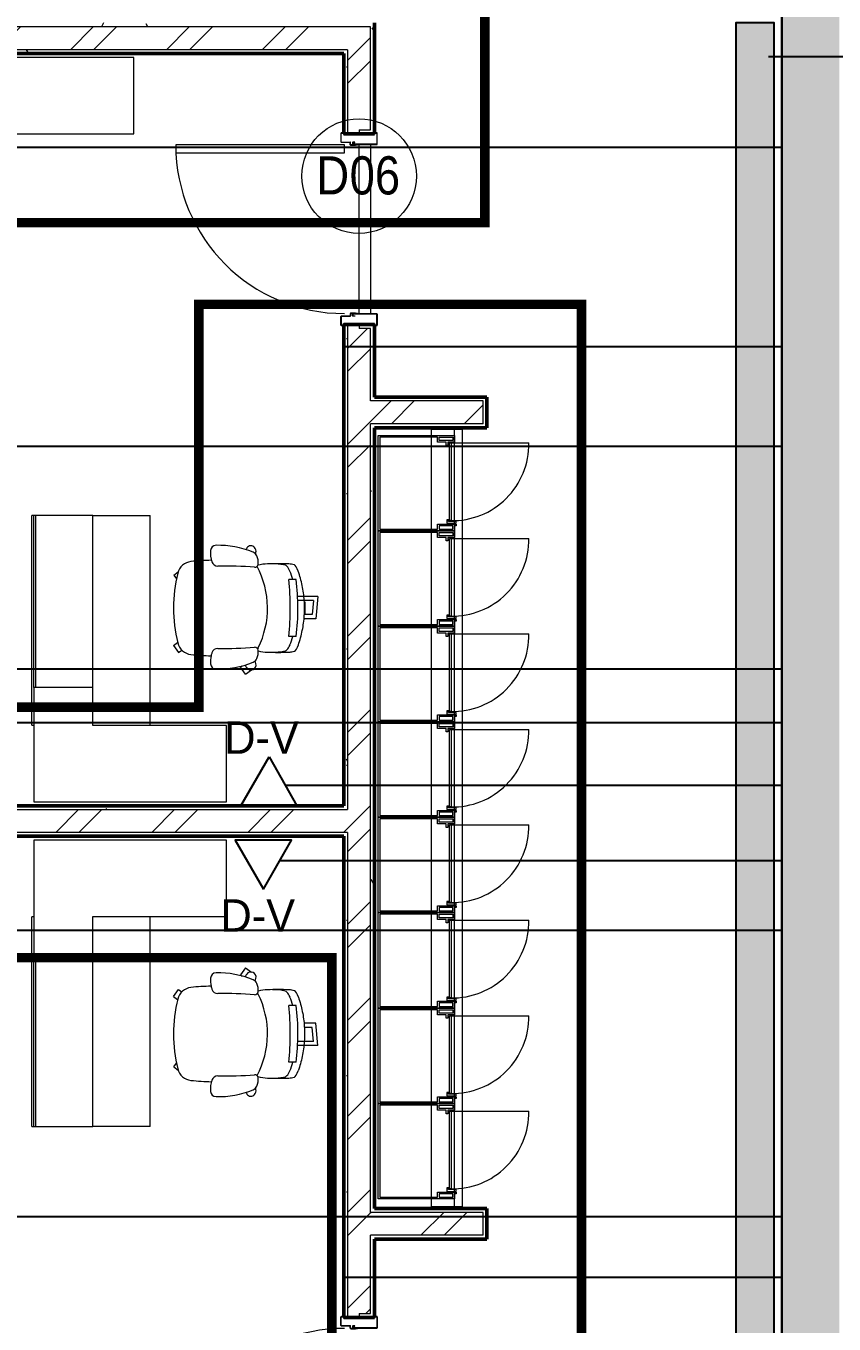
# Model space of a CAD drawing. Header units: millimetres. Extents: x -9358 to 257996, y -67499 to 9117.
# Drawn here: x 38554 to 42789, y -19183 to -12384 of the extents above; entities that cross this region are included whole.
import ezdxf

# ---------------------------------------------------------------- set-up
doc = ezdxf.new("R2010")
doc.units = ezdxf.units.MM
doc.header["$LTSCALE"] = 1000
for name, color, linetype, lineweight in [('123', 2, 'Continuous', 9), ('A-DOOR', 8, 'Continuous', 9), ('A-DOOR-1', 8, 'Continuous', 18), ('A-DOR', 8, 'Continuous', 9), ('A-FLR-PAT', 8, 'Continuous', 18), ('A-FRN', 8, 'Continuous', 9), ('A-GEN-MOD', 8, 'Continuous', 9), ('A-TYP-DOR', 8, 'Continuous', 0), ('A-WAL-CLD', 8, 'Continuous', 9), ('A-WAL-CMU', 8, 'Continuous', 50), ('A-WAL-LOW-30', 8, 'Continuous', 18), ('A-WAL-PAT-1', 8, 'Continuous', 9)]:
    doc.layers.add(name, color=color, linetype=linetype, lineweight=lineweight)
for name, color, linetype in [('CCTV', 4, 'Continuous'), ('CCTVNET', 6, 'Continuous'), ('DATANET', 4, 'Continuous'), ('F POINT AGN', 7, 'Continuous'), ('LC-CABLE -10', 4, 'Continuous'), ('LC-CABLE -20', 6, 'Continuous'), ('Route - rack1', 7, 'Continuous')]:
    doc.layers.add(name, color=color, linetype=linetype)
doc.styles.add('Arial_7', font='arial.ttf', dxfattribs={"width": 0.85, "height": 200})
pattern_1 = [(0, (0, 0), (812.8, 203.2), [33.528, -576.072, 33.528, -576.072, -3251.2]), (0, (0, 0), (812.8, 203.2), [-1219.2, 33.528, -1185.672, 33.528, -576.072, -1422.4]), (0, (0, 0), (812.8, 203.2), [-3048, 33.528, -372.872, 33.528, -982.472]), (120, (304.8, 101.6), (-582.3764, 602.30545), [33.528, -576.072, 33.528, -576.072, -3251.2]), (120, (304.8, 101.6), (-582.3764, 602.30545), [-1219.2, 33.528, -1185.672, 33.528, -576.072, -1422.4]), (120, (304.8, 101.6), (-582.3764, 602.30545), [-3048, 33.528, -372.872, 33.528, -982.472]), (240, (406.4, 508), (-230.4236, -805.50545), [33.528, -576.072, 33.528, -576.072, -3251.2]), (240, (406.4, 508), (-230.4236, -805.50545), [-1219.2, 33.528, -1185.672, 33.528, -576.072, -1422.4]), (240, (406.4, 508), (-230.4236, -805.50545), [-3048, 33.528, -372.872, 33.528, -982.472])]
pattern_2 = [(45, (0, 0), (-251.4472, 251.4472), []), (45, (0, 381), (-251.4472, 251.4472), [])]

# ---------------------------------------------------------------- blocks, each defined once
blk = doc.blocks.new('Door Tag - Door Tag-41184-01-Ground Floor Plan')
at = {"layer": 'A-TYP-DOR'}
blk.add_circle((0, 0), 3, dxfattribs=at)
blk = doc.blocks.new('D-V')
at = {"color": 3}
blk.add_lwpolyline([(1.2, 256.5), (146.9, 0), (-146.9, 0), (1.2, 256.5)], dxfattribs=at)
at = {"layer": 'CCTV', "color": 2}
blk.add_attdef('D-V', (-225.1, 246.5), '', height=170, dxfattribs=at)
blk = doc.blocks.new('FR_Lockers-MLTPL_Dar - FR_Lockers-MLTPL_Dar-848432-01-Ground Floor Furniture Plan')
at = {"layer": 'A-GEN-MOD'}
for p, q in [((-500, 0), (0, 0)), ((-500, -400), (-500, 0)), ((0, 0), (0, -400)), ((-491.1, -8.9), (-491.1, -311.1)), ((-8.9, -8.9), (-491.1, -8.9)), ((-8.9, -311.1), (-8.9, -8.9)), ((-491.1, -311.1), (-464.4, -311.1)), ((-491.1, -320), (-491.1, -391.1)), ((-473.3, -320), (-491.1, -320)), ((-473.3, -391.1), (-473.3, -320)), ((-464.4, -311.1), (-464.4, -408.9)), ((-35.6, -311.1), (-8.9, -311.1)), ((-35.6, -355.6), (-35.6, -311.1)), ((-26.7, -391.1), (-26.7, -320)), ((-26.7, -320), (-8.9, -320)), ((-8.9, -320), (-8.9, -391.1)), ((-473.3, -400), (-500, -400)), ((-491.1, -391.1), (-473.3, -391.1)), ((-473.3, -408.9), (-473.3, -400)), ((-460, -360), (-460, -408.9)), ((-442.2, -360), (-460, -360)), ((-451.1, -368.9), (-442.2, -368.9)), ((-451.1, -408.9), (-451.1, -368.9)), ((-446.7, -382.2), (-446.7, -373.3)), ((-446.7, -373.3), (-40, -373.3)), ((-40, -382.2), (-446.7, -382.2)), ((-442.2, -368.9), (-442.2, -360)), ((-53.3, -355.6), (-35.6, -355.6)), ((-53.3, -364.4), (-53.3, -355.6)), ((-35.6, -364.4), (-53.3, -364.4)), ((-40, -373.3), (-40, -382.2)), ((-40, -382.2), (-40, -789.1)), ((-35.6, -400), (-35.6, -364.4)), ((0, -400), (-35.6, -400)), ((-8.9, -391.1), (-26.7, -391.1)), ((-464.4, -408.9), (-473.3, -408.9)), ((-460, -408.9), (-451.1, -408.9))]:
    blk.add_line(p, q, dxfattribs=at)
blk.add_arc((-46.8, -389.2), 400, 178.71177, 270.96946, dxfattribs=at)
blk = doc.blocks.new('Wood door - 1000-Wood Door-2297613-01-Ground Floor Furniture Plan')
at = {"layer": 'A-DOOR'}
blk.add_arc((442, 77), 884, 90, 180, dxfattribs=at)
at = {"layer": 'A-DOOR-1'}
for p, q in [((442, 961), (399, 961)), ((399, 961), (399, 77)), ((442, 77), (442, 961)), ((-505, 92.5), (-505, 82.5)), ((-505, 92.5), (-505, 82.5)), ((-503.5, 92.5), (-503.5, 82.5)), ((-502.5, 95), (-457.5, 95)), ((-457.5, 95), (-502.5, 95)), ((-457.5, 93.5), (-502.5, 93.5)), ((-502.5, 81.5), (-495, 81.5)), ((-495, 80), (-502.5, 80)), ((-500, 80), (-495, 80)), ((-495, 81.5), (-495, 80)), ((-495, 80), (-495, -80)), ((-456.5, 92.5), (-456.5, 47)), ((-455, 92.5), (-455, 47)), ((-455, 47), (-455, 92.5)), ((399, 77), (442, 77)), ((455, 92.5), (455, 47)), ((455, 92.5), (455, 47)), ((456.5, 92.5), (456.5, 47)), ((502.5, 95), (457.5, 95)), ((502.5, 95), (457.5, 95)), ((457.5, 93.5), (502.5, 93.5)), ((495, 81.5), (495, 80)), ((502.5, 81.5), (495, 81.5)), ((495, 80), (502.5, 80)), ((495, -80), (495, 80)), ((495, 80), (500, 80)), ((503.5, 92.5), (503.5, 82.5)), ((505, 92.5), (505, 82.5)), ((505, 82.5), (505, 92.5)), ((-455.2, 23), (-455.2, 32.5)), ((-453.7, 23), (-455.2, 23)), ((-442.5, 46), (-454, 46)), ((-442.5, 46), (-454, 46)), ((-442.5, 44.5), (-454, 44.5)), ((-453.7, 32.5), (-453.7, 23)), ((-452.7, 35), (-445.7, 35)), ((-445.7, 33.5), (-452.7, 33.5)), ((-444.7, -92.5), (-444.7, 32.5)), ((-443.2, 32.5), (-443.2, 8.1)), ((-443.2, 8.4), (-441.5, 18.1)), ((-441.7, 8.1), (-443.2, 8.4)), ((-443.2, 8.1), (-443.2, -92.5)), ((-443.2, -92.5), (-443.2, 8.1)), ((-443.2, 8.1), (-441.7, 8.1)), ((-440, 18), (-441.7, 8.1)), ((-441.7, 8.1), (-440, 18)), ((-441.5, 18.1), (-441.5, 43.5)), ((-440, 43.5), (-440, 18)), ((-440, 18), (-440, 43.5)), ((440, 43.5), (440, 18)), ((440, 43.5), (440, 18)), ((440, 18), (441.7, 8.1)), ((440, 18), (441.7, 8.1)), ((441.5, 18.1), (441.5, 43.5)), ((443.2, 8.4), (441.5, 18.1)), ((441.7, 8.1), (443.2, 8.4)), ((441.7, 8.1), (443.2, 8.4)), ((442.5, 46), (454, 46)), ((454, 46), (442.5, 46)), ((442.5, 44.5), (454, 44.5)), ((443.2, 32.5), (443.2, 8.1)), ((443.2, 8.4), (443.2, -92.5)), ((443.2, 8.1), (443.2, -92.5)), ((444.7, -92.5), (444.7, 32.5)), ((452.7, 35), (445.7, 35)), ((445.7, 33.5), (452.7, 33.5)), ((453.7, 32.5), (453.7, 23)), ((453.7, 23), (455.2, 23)), ((455.2, 23), (455.2, 32.5)), ((-505, -92.5), (-505, -82.5)), ((-505, -82.5), (-505, -92.5)), ((-503.5, -82.5), (-503.5, -92.5)), ((-502.5, -80), (-495, -80)), ((-495, -81.5), (-502.5, -81.5)), ((-502.5, -93.5), (-445.7, -93.5)), ((-445.7, -95), (-502.5, -95)), ((-502.5, -95), (-445.7, -95)), ((-495, -80), (-500, -80)), ((-495, -81.5), (-495, -80)), ((502.5, -93.5), (445.7, -93.5)), ((445.7, -95), (502.5, -95)), ((445.7, -95), (502.5, -95)), ((495, -81.5), (495, -80)), ((502.5, -80), (495, -80)), ((500, -80), (495, -80)), ((495, -81.5), (502.5, -81.5)), ((503.5, -82.5), (503.5, -92.5)), ((505, -92.5), (505, -82.5)), ((505, -92.5), (505, -82.5))]:
    blk.add_line(p, q, dxfattribs=at)
for centre, radius, start, end in [((-502.5, 92.5), 2.5, 90, 180), ((-502.5, 92.5), 2.5, 90, 180), ((-502.5, 82.5), 2.5, 180, 270), ((-502.5, 82.5), 2.5, 180, 270), ((-502.5, 92.5), 1, 90, 180), ((-502.5, 82.5), 1, 180, 270), ((-457.5, 92.5), 2.5, 0, 90), ((-457.5, 92.5), 2.5, 0, 90), ((-457.5, 92.5), 1, 0, 90), ((457.5, 92.5), 2.5, 90, 180), ((457.5, 92.5), 2.5, 90, 180), ((457.5, 92.5), 1, 90, 180), ((502.5, 92.5), 2.5, 0, 90), ((502.5, 92.5), 2.5, 0, 90), ((502.5, 92.5), 1, 0, 90), ((502.5, 82.5), 1, 270, 0), ((502.5, 82.5), 2.5, 270, 0), ((502.5, 82.5), 2.5, 270, 0), ((-454, 47), 2.5, 180, 270), ((-452.7, 32.5), 2.5, 90, 180), ((-454, 47), 0.997, 180, 270), ((-454, 47), 0.997, 180, 270), ((-452.7, 32.5), 1.01, 90, 180), ((-445.7, 32.5), 2.5, 0, 90), ((-445.7, 32.5), 0.984, 0, 90), ((-442.5, 43.5), 2.5, 0, 90), ((-442.5, 43.5), 2.5, 0, 90), ((-442.5, 43.5), 1, 0, 90), ((442.5, 43.5), 2.5, 90, 180), ((442.5, 43.5), 2.5, 90, 180), ((442.5, 43.5), 1, 90, 180), ((445.7, 32.5), 2.5, 90, 180), ((445.7, 32.5), 0.984, 90, 180), ((452.7, 32.5), 2.5, 0, 90), ((452.7, 32.5), 1.01, 0, 90), ((454, 47), 2.5, 270, 0), ((454, 47), 0.997, 270, 0), ((454, 47), 0.979, 270, 360), ((-502.5, -82.5), 2.5, 90, 180), ((-502.5, -82.5), 2.5, 90, 180), ((-502.5, -92.5), 2.5, 180, 270), ((-502.5, -92.5), 2.5, 180, 270), ((-502.5, -82.5), 1.01, 90, 180), ((-502.5, -92.5), 1.03, 180, 270), ((-445.7, -92.5), 0.985, 270, 0), ((-445.7, -92.5), 2.5, 270, 0), ((-445.7, -92.5), 2.5, 270, 360), ((445.7, -92.5), 2.5, 180, 270), ((445.7, -92.5), 2.5, 180, 270), ((445.7, -92.5), 0.985, 180, 270), ((502.5, -82.5), 2.5, 0, 90), ((502.5, -82.5), 2.5, 0, 90), ((502.5, -82.5), 1.01, 0, 90), ((502.5, -92.5), 1.03, 270, 0), ((502.5, -92.5), 2.5, 270, 0), ((502.5, -92.5), 2.5, 270, 360)]:
    blk.add_arc(centre, radius, start, end, dxfattribs=at)
blk = doc.blocks.new('Wood door - 1000-Wood Door-2297611-01-Ground Floor Furniture Plan')
at = {"layer": 'A-DOOR'}
blk.add_arc((442, -77), 884, 180, 270, dxfattribs=at)
at = {"layer": 'A-DOOR-1'}
for p, q in [((-505, 92.5), (-505, 82.5)), ((-505, 82.5), (-505, 92.5)), ((-503.5, 82.5), (-503.5, 92.5)), ((-445.7, 95), (-502.5, 95)), ((-502.5, 95), (-445.7, 95)), ((-502.5, 93.5), (-445.7, 93.5)), ((-495, 81.5), (-502.5, 81.5)), ((-502.5, 80), (-495, 80)), ((-495, 80), (-500, 80)), ((-495, 81.5), (-495, 80)), ((-495, -80), (-495, 80)), ((-444.7, 92.5), (-444.7, -32.5)), ((-443.2, -8.1), (-443.2, 92.5)), ((-443.2, 92.5), (-443.2, -8.1)), ((443.2, -8.1), (443.2, 92.5)), ((443.2, -8.4), (443.2, 92.5)), ((444.7, 92.5), (444.7, -32.5)), ((445.7, 95), (502.5, 95)), ((445.7, 95), (502.5, 95)), ((502.5, 93.5), (445.7, 93.5)), ((495, 81.5), (495, 80)), ((495, 81.5), (502.5, 81.5)), ((502.5, 80), (495, 80)), ((495, 80), (495, -80)), ((500, 80), (495, 80)), ((503.5, 82.5), (503.5, 92.5)), ((505, 92.5), (505, 82.5)), ((505, 92.5), (505, 82.5)), ((-456.5, -92.5), (-456.5, -47)), ((-453.7, -23), (-455.2, -23)), ((-455.2, -23), (-455.2, -32.5)), ((-455, -92.5), (-455, -47)), ((-455, -47), (-455, -92.5)), ((-442.5, -44.5), (-454, -44.5)), ((-442.5, -46), (-454, -46)), ((-442.5, -46), (-454, -46)), ((-453.7, -32.5), (-453.7, -23)), ((-445.7, -33.5), (-452.7, -33.5)), ((-452.7, -35), (-445.7, -35)), ((-441.7, -8.1), (-443.2, -8.4)), ((-443.2, -32.5), (-443.2, -8.1)), ((-443.2, -8.1), (-441.7, -8.1)), ((-443.2, -8.4), (-441.5, -18.1)), ((-440, -18), (-441.7, -8.1)), ((-441.7, -8.1), (-440, -18)), ((-441.5, -18.1), (-441.5, -43.5)), ((-440, -43.5), (-440, -18)), ((-440, -18), (-440, -43.5)), ((440, -18), (441.7, -8.1)), ((440, -18), (441.7, -8.1)), ((440, -43.5), (440, -18)), ((440, -43.5), (440, -18)), ((443.2, -8.4), (441.5, -18.1)), ((441.5, -18.1), (441.5, -43.5)), ((441.7, -8.1), (443.2, -8.4)), ((441.7, -8.1), (443.2, -8.4)), ((442.5, -44.5), (454, -44.5)), ((442.5, -46), (454, -46)), ((454, -46), (442.5, -46)), ((443.2, -32.5), (443.2, -8.1)), ((445.7, -33.5), (452.7, -33.5)), ((452.7, -35), (445.7, -35)), ((453.7, -23), (455.2, -23)), ((453.7, -32.5), (453.7, -23)), ((455, -92.5), (455, -47)), ((455, -92.5), (455, -47)), ((455.2, -23), (455.2, -32.5)), ((456.5, -92.5), (456.5, -47)), ((-505, -92.5), (-505, -82.5)), ((-505, -92.5), (-505, -82.5)), ((-503.5, -92.5), (-503.5, -82.5)), ((-495, -80), (-502.5, -80)), ((-502.5, -81.5), (-495, -81.5)), ((-457.5, -93.5), (-502.5, -93.5)), ((-502.5, -95), (-457.5, -95)), ((-457.5, -95), (-502.5, -95)), ((-500, -80), (-495, -80)), ((-495, -81.5), (-495, -80)), ((399, -77), (442, -77)), ((399, -961), (399, -77)), ((442, -77), (442, -961)), ((457.5, -93.5), (502.5, -93.5)), ((502.5, -95), (457.5, -95)), ((502.5, -95), (457.5, -95)), ((495, -81.5), (495, -80)), ((495, -80), (502.5, -80)), ((495, -80), (500, -80)), ((502.5, -81.5), (495, -81.5)), ((503.5, -92.5), (503.5, -82.5)), ((505, -92.5), (505, -82.5)), ((505, -82.5), (505, -92.5)), ((442, -961), (399, -961))]:
    blk.add_line(p, q, dxfattribs=at)
for centre, radius, start, end in [((-502.5, 92.5), 2.5, 90, 180), ((-502.5, 92.5), 2.5, 90, 180), ((-502.5, 82.5), 2.5, 180, 270), ((-502.5, 82.5), 2.5, 180, 270), ((-502.5, 92.5), 1.03, 90, 180), ((-502.5, 82.5), 1.01, 180, 270), ((-445.7, 92.5), 2.5, 0, 90), ((-445.7, 92.5), 2.5, 0, 90), ((-445.7, 92.5), 0.985, 0, 90), ((445.7, 92.5), 2.5, 90, 180), ((445.7, 92.5), 2.5, 90, 180), ((445.7, 92.5), 0.985, 90, 180), ((502.5, 92.5), 2.5, 360, 90), ((502.5, 92.5), 2.5, 0, 90), ((502.5, 92.5), 1.03, 0, 90), ((502.5, 82.5), 1.01, 270, 360), ((502.5, 82.5), 2.5, 270, 0), ((502.5, 82.5), 2.5, 285, 360), ((-454, -47), 2.5, 90, 180), ((-452.7, -32.5), 2.5, 180, 270), ((-454, -47), 0.997, 90, 180), ((-454, -47), 0.997, 90, 180), ((-452.7, -32.5), 1.01, 180, 270), ((-445.7, -32.5), 0.984, 270, 360), ((-445.7, -32.5), 2.5, 270, 360), ((-442.5, -43.5), 1, 270, 0), ((-442.5, -43.5), 2.5, 270, 360), ((-442.5, -43.5), 2.5, 270, 360), ((442.5, -43.5), 2.5, 180, 270), ((442.5, -43.5), 2.5, 180, 270), ((442.5, -43.5), 1, 180, 270), ((445.7, -32.5), 2.5, 180, 270), ((445.7, -32.5), 0.984, 180, 270), ((452.7, -32.5), 1.01, 270, 360), ((452.7, -32.5), 2.5, 270, 360), ((454, -47), 2.5, 360, 90), ((454, -47), 0.997, 360, 90), ((454, -47), 0.979, 0, 90), ((-502.5, -82.5), 2.5, 90, 180), ((-502.5, -82.5), 2.5, 90, 180), ((-502.5, -92.5), 2.5, 180, 270), ((-502.5, -92.5), 2.5, 180, 270), ((-502.5, -82.5), 1, 90, 180), ((-502.5, -92.5), 1, 180, 270), ((-457.5, -92.5), 1, 270, 0), ((-457.5, -92.5), 2.5, 270, 360), ((-457.5, -92.5), 2.5, 270, 360), ((457.5, -92.5), 2.5, 180, 270), ((457.5, -92.5), 2.5, 180, 270), ((457.5, -92.5), 1, 180, 270), ((502.5, -82.5), 2.5, 0, 90), ((502.5, -82.5), 1, 0, 90), ((502.5, -92.5), 1, 270, 360), ((502.5, -92.5), 2.5, 270, 360), ((502.5, -92.5), 2.5, 270, 360), ((502.5, -82.5), 2.5, 360, 75)]:
    blk.add_arc(centre, radius, start, end, dxfattribs=at)
blk = doc.blocks.new('Task chair 9554N35 - Task chair 9554N35-745676-01-Ground Floor Furniture Plan')
at = {"layer": 'A-FRN'}
for p, q in [((-172.9, 306.8), (-189.9, 284.3)), ((-172.9, 306.8), (-153.2, 293.1)), ((196.3, 309), (180.3, 287)), ((196.3, 309), (233.1, 282.3)), ((233.1, 282.3), (220.5, 265)), ((309.5, -42.5), (303.3, -51.1)), ((346.3, -69.3), (309.5, -42.5)), ((208.7, -134.6), (213.5, -132.2)), ((346.3, -69.3), (324.3, -99.6)), ((-148.6, -333.2), (-148.6, -294.8)), ((148.6, -333.5), (148.6, -294.8)), ((-59.9, -447.8), (-59.9, -341.6)), ((-40.1, -424.9), (-40.1, -342.5)), ((-33.2, -377), (-33.2, -380)), ((-33.2, -380), (34.3, -380)), ((34.3, -418.4), (34.3, -377)), ((56.2, -437.7), (56.2, -375.4)), ((-59.9, -447.8), (56.2, -437.7)), ((-40.1, -424.9), (34.3, -418.4))]:
    blk.add_line(p, q, dxfattribs=at)
for centre, radius, start, end in [((-163.7, 208.7), 80, 103.94163, 173.64139), ((0, -450.7), 759.4, 76.05834, 103.94163), ((163.7, 208.7), 80, 6.35861, 76.05834), ((875.8, 92.8), 1126, 173.64139, 179.13874), ((-875.8, 92.8), 1126, 0.96847, 6.35861), ((157.4, 76.4), 485.9, 178.90131, 202.37717), ((-298.4, 85.1), 30, 94.38503, 178.83074), ((-289.7, -26.9), 142.3, 70.42845, 94.40688), ((-253.5, 75.2), 34, 1.57827, 70.42845), ((1706.6, 39.8), 1926.5, 178.92008, 184.65045), ((-1714.8, 39.8), 1926.5, 355.34955, 1.07992), ((245.3, 75.2), 34, 109.57155, 178.42173), ((281.6, -26.9), 142.3, 102.84069, 109.57155), ((281.6, -26.9), 142.3, 85.59312, 102.84069), ((-165.6, 76.4), 485.9, 337.62283, 1.09869), ((290.2, 85.1), 30, 1.16926, 85.61497), ((266.7, -140.7), 80.4, 54.9497, 66.54385), ((-301, -96.7), 25.2, 123.41207, 230.42017), ((-296.1, -90.9), 32.8, 230.42017, 277.57983), ((-270.6, -142.7), 80.3, 115.93952, 123.41207), ((-257.7, -94.4), 37, 202.48154, 245.42433), ((-304.4, -28.7), 95.5, 277.57983, 283.12992), ((-239, -54.3), 81.3, 245.20673, 276.92846), ((-5.9, -191.7), 225.5, 165.01048, 178.08469), ((-231.5, -117.1), 18, 277.29162, 2.37389), ((1.2, 277.4), 461.4, 241.6816, 296.72751), ((223.3, -117.1), 18, 177.62611, 262.70838), ((230.8, -54.3), 81.3, 263.07154, 294.79327), ((5.9, -191.7), 225.5, 1.91531, 14.48214), ((249.5, -94.4), 37, 294.57567, 337.51846), ((351.4, 138.5), 268.8, 253.82651, 257.0503), ((297.3, -97.1), 27.1, 257.0503, 54.9497), ((1424.9, -239.6), 1657.1, 178.08469, 181.91531), ((-1424.9, -239.6), 1657.1, 358.08469, 1.91531), ((192.1, -200.6), 424.1, 181.28036, 189.12463), ((-202, -267.3), 24.7, 181.26499, 228.14341), ((202, -267.3), 24.7, 311.85659, 358.73501), ((-192.1, -200.6), 424.1, 350.87537, 358.71964), ((18.2, 231.9), 573.4, 248.37033, 253.08596), ((0, 988.3), 1291.7, 263.39468, 276.60532), ((1, 773.4), 1116.7, 262.30125, 277.59325), ((-18.2, 231.9), 573.4, 286.91404, 291.62967)]:
    blk.add_arc(centre, radius, start, end, dxfattribs=at)
for centre, major_axis, ratio, start_param, end_param in [((2833.6, -1083.6), (-3058.7, 867.3), 0.246692, 0.098786, 0.133654), ((-182.4, -335.9), (-44.1, 13.7), 0.260293, 0.190015, 1.407049), ((-178.1, -286.4), (-48, 16.7), 0.376203, 0.715963, 1.386418), ((178.1, -286.7), (48.1, 16.1), 0.383717, 4.900693, 5.6098), ((182.6, -337.1), (43.9, 14.1), 0.248418, 4.873403, 6.095378), ((-2833.6, -1083.6), (3058.7, 867.3), 0.246692, 6.149531, 6.184399), ((-2839.6, -1069.5), (3064.8, 850.5), 0.246639, 6.151983, 6.185843)]:
    blk.add_ellipse(centre, major_axis=major_axis, ratio=ratio, start_param=start_param, end_param=end_param, dxfattribs=at)
blk.add_open_spline([(193.1, -345.6), (180.8, -349.8), (155.9, -357.6), (104.9, -369.7), (39.6, -378.5), (-39.7, -378.4), (-105, -369.4), (-155.9, -357.1), (-180.8, -349.3), (-193.1, -344.9)], degree=3, knots=[0, 0, 0, 0, 0.1, 0.2, 0.4, 0.6, 0.8, 0.9, 1, 1, 1, 1], dxfattribs=at)
blk = doc.blocks.new('secretary office - manager office -1 2-1846450-01-Ground Floor Furniture Plan')
at = {"layer": 'A-FRN'}
for p, q in [((-550, 700), (-950, 700)), ((-950, 700), (-950, -300)), ((-550, 0), (-550, 700)), ((550, 300), (-550, 300)), ((550, 300), (550, 0)), ((-350, 0), (-550, 0)), ((550, 0), (-350, 0)), ((-350, -310), (-350, 0)), ((550, -300), (550, 0)), ((-950, -300), (-950, -310)), ((-950, -310), (-360, -310)), ((-548, -310), (-548, -320)), ((550, -320), (-548, -320)), ((-360, -310), (-350, -310)), ((-350, -300), (550, -300)), ((-350, -300), (550, -300)), ((550, -310), (-350, -310)), ((550, -310), (550, -300)), ((550, -320), (550, -310))]:
    blk.add_line(p, q, dxfattribs=at)
blk = doc.blocks.new('Walls 266 - Walls 41-1919786-01-Ground Floor Furniture Plan')
at = {"layer": 'A-FRN'}
for p, q in [((25725.3, -7518.4), (23395.3, -7518.4)), ((23395.3, -7518.4), (23395.3, -7918.4)), ((25725.3, -7918.4), (25725.3, -7518.4)), ((23395.3, -7918.4), (25725.3, -7918.4))]:
    blk.add_line(p, q, dxfattribs=at)
blk = doc.blocks.new('Task chair 9554N35 - Task chair 9554N35-733048-01-Ground Floor Furniture Plan')
at = {"layer": 'A-FRN'}
for p, q in [((-59.9, 447.8), (56.2, 437.7)), ((-59.9, 447.8), (-59.9, 341.6)), ((-40.1, 424.9), (-40.1, 342.5)), ((-40.1, 424.9), (34.3, 418.4)), ((34.3, 418.4), (34.3, 377)), ((56.2, 437.7), (56.2, 375.4)), ((-33.2, 380), (34.3, 380)), ((-33.2, 377), (-33.2, 380)), ((-148.6, 333.2), (-148.6, 294.8)), ((148.6, 333.5), (148.6, 294.8)), ((208.7, 134.6), (213.5, 132.2)), ((346.3, 69.3), (309.5, 42.5)), ((346.3, 69.3), (324.3, 99.6)), ((309.5, 42.5), (303.3, 51.1)), ((233.1, -282.3), (220.5, -265)), ((-172.9, -306.8), (-189.9, -284.3)), ((-172.9, -306.8), (-153.2, -293.1)), ((196.3, -309), (180.3, -287)), ((196.3, -309), (233.1, -282.3))]:
    blk.add_line(p, q, dxfattribs=at)
for centre, radius, start, end in [((1, -773.4), 1116.7, 82.40675, 97.69875), ((1424.9, 239.6), 1657.1, 178.08469, 181.91531), ((-202, 267.3), 24.7, 131.85659, 178.73501), ((18.2, -231.9), 573.4, 106.91404, 111.62967), ((0, -988.3), 1291.7, 83.39468, 96.60532), ((-18.2, -231.9), 573.4, 68.37033, 73.08596), ((202, 267.3), 24.7, 1.26499, 48.14341), ((-1424.9, 239.6), 1657.1, 358.08469, 1.91531), ((192.1, 200.6), 424.1, 170.87537, 178.71964), ((-192.1, 200.6), 424.1, 1.28036, 9.12463), ((-5.9, 191.7), 225.5, 181.91531, 194.98952), ((1.2, -277.4), 461.4, 63.27249, 118.3184), ((5.9, 191.7), 225.5, 345.51786, 358.08469), ((157.4, -76.4), 485.9, 157.62283, 181.09869), ((-301, 96.7), 25.2, 129.57983, 236.58793), ((-296.1, 90.9), 32.8, 82.42017, 129.57983), ((-270.6, 142.7), 80.3, 236.58793, 244.06048), ((-257.7, 94.4), 37, 114.57567, 157.51846), ((-304.4, 28.7), 95.5, 76.87008, 82.42017), ((-239, 54.3), 81.3, 83.07154, 114.79327), ((-231.5, 117.1), 18, 357.62611, 82.70838), ((1706.6, -39.8), 1926.5, 175.34955, 181.07992), ((223.3, 117.1), 18, 97.29162, 182.37389), ((-1714.8, -39.8), 1926.5, 358.92008, 4.65045), ((230.8, 54.3), 81.3, 65.20673, 96.92846), ((249.5, 94.4), 37, 22.48154, 65.42433), ((351.4, -138.5), 268.8, 102.9497, 106.17349), ((-165.6, -76.4), 485.9, 358.90131, 22.37717), ((297.3, 97.1), 27.1, 305.0503, 102.9497), ((266.7, 140.7), 80.4, 293.45615, 305.0503), ((-298.4, -85.1), 30, 181.16926, 265.61497), ((-289.7, 26.9), 142.3, 265.59312, 289.57155), ((875.8, -92.8), 1126, 180.86126, 186.35861), ((-253.5, -75.2), 34, 289.57155, 358.42173), ((245.3, -75.2), 34, 181.57827, 250.42845), ((281.6, 26.9), 142.3, 250.42845, 257.15931), ((-875.8, -92.8), 1126, 353.64139, 359.03153), ((281.6, 26.9), 142.3, 257.15931, 274.40688), ((290.2, -85.1), 30, 274.38503, 358.83074), ((-163.7, -208.7), 80, 186.35861, 256.05837), ((163.7, -208.7), 80, 283.94166, 353.64139), ((0, 450.7), 759.4, 256.05837, 283.94166)]:
    blk.add_arc(centre, radius, start, end, dxfattribs=at)
for centre, major_axis, ratio, start_param, end_param in [((-182.4, 335.9), (44.1, 13.7), 0.260293, 1.734544, 2.951577), ((182.6, 337.1), (-43.9, 14.1), 0.248418, 3.3294, 4.551375), ((2833.6, 1083.6), (3058.7, 867.3), 0.246692, 3.007939, 3.042807), ((-178.1, 286.4), (48, 16.7), 0.376203, 1.755174, 2.42563), ((178.1, 286.7), (-48.1, 16.1), 0.383717, 3.814978, 4.524085), ((-2839.6, 1069.5), (-3064.8, 850.5), 0.246639, 3.238935, 3.272795), ((-2833.6, 1083.6), (-3058.7, 867.3), 0.246692, 3.240378, 3.275247)]:
    blk.add_ellipse(centre, major_axis=major_axis, ratio=ratio, start_param=start_param, end_param=end_param, dxfattribs=at)
blk.add_open_spline([(193.1, 345.6), (180.8, 349.8), (155.9, 357.6), (104.9, 369.7), (39.6, 378.5), (-39.7, 378.4), (-105, 369.4), (-155.9, 357.1), (-180.8, 349.3), (-193.1, 344.9)], degree=3, knots=[0, 0, 0, 0, 0.1, 0.2, 0.4, 0.6, 0.8, 0.9, 1, 1, 1, 1], dxfattribs=at)
blk = doc.blocks.new('secretary office - manager office -1 2-1846452-01-Ground Floor Furniture Plan')
at = {"layer": 'A-FRN'}
for p, q in [((-360, 310), (-950, 310)), ((-950, 310), (-950, 300)), ((-950, 300), (-950, -700)), ((-548, 320), (550, 320)), ((-548, 320), (-548, 310)), ((-350, 310), (-360, 310)), ((-350, 0), (-350, 310)), ((-350, 310), (550, 310)), ((550, 300), (-350, 300)), ((550, 300), (-350, 300)), ((550, 310), (550, 320)), ((550, 300), (550, 310)), ((550, 0), (550, 300)), ((-550, -700), (-550, 0)), ((-550, 0), (-350, 0)), ((-350, 0), (550, 0)), ((550, 0), (550, -300)), ((-550, -300), (550, -300)), ((-950, -700), (-550, -700))]:
    blk.add_line(p, q, dxfattribs=at)
blk = doc.blocks.new('G')
at = {"layer": 'A-WAL-PAT-1'}
h = blk.add_hatch(dxfattribs=at)
h.set_pattern_fill('FP_2', color=256, style=0, pattern_type=2)
h.set_pattern_definition(pattern_1)
h.paths.add_polyline_path([(34542.7, -12240), (40360, -12240), (40360, -12220), (34270, -12220), (34270, -12240)], flags=0)
h = blk.add_hatch(dxfattribs=at)
h.set_pattern_fill('FP_2', color=256, style=0, pattern_type=2)
h.set_pattern_definition(pattern_1)
h.paths.add_polyline_path([(40380, -20140), (40380, -20000), (40300, -20000), (40300, -20020), (40360, -20020), (40360, -20140)], flags=0)
h.paths.add_polyline_path([(40300, -19000), (40380, -19000), (40380, -18570), (40360, -18570), (40360, -18980), (40300, -18980)], flags=0)
h.paths.add_polyline_path([(40380, -18450), (40380, -14320), (40360, -14320), (40360, -18450)], flags=0)
h.paths.add_polyline_path([(40360, -14200), (40380, -14200), (40380, -13800), (40300, -13800), (40300, -13820), (40360, -13820), (40360, -14086.1)], flags=0)
h.paths.add_polyline_path([(40380, -12800), (40380, -12220), (40360, -12220), (40360, -12780), (40300, -12780), (40300, -12800)], flags=0)
h = blk.add_hatch(dxfattribs=at)
h.set_pattern_fill('FP_1', color=256, style=0, pattern_type=2)
h.set_pattern_definition(pattern_2)
h.paths.add_polyline_path([(34670, -12360), (40240, -12360), (40240, -12240), (34250, -12240), (34250, -12360), (34650, -12360)], flags=0)
h = blk.add_hatch(dxfattribs=at)
h.set_pattern_fill('FP_1', color=256, style=0, pattern_type=2)
h.set_pattern_definition(pattern_2)
h.paths.add_polyline_path([(40360, -20140), (40360, -20020), (40300, -20020), (40300, -20000), (40240, -20000), (40240, -20140), (40300, -20140)], flags=0)
h.paths.add_polyline_path([(40240, -19000), (40300, -19000), (40300, -18980), (40360, -18980), (40360, -13820), (40300, -13820), (40300, -13800), (40240, -13800), (40240, -18422.5)], flags=0)
h.paths.add_polyline_path([(40240, -12800), (40300, -12800), (40300, -12780), (40360, -12780), (40360, -12240), (40240, -12240), (40240, -12640.6)], flags=0)
h = blk.add_hatch(dxfattribs=at)
h.set_pattern_fill('FP_2', color=256, style=0, pattern_type=2)
h.set_pattern_definition(pattern_1)
h.paths.add_polyline_path([(34670, -12380), (40220, -12380), (40220, -12360), (34670, -12360)], flags=0)
h.paths.add_polyline_path([(34542.7, -12380), (34650, -12380), (34650, -12360), (34250, -12360), (34250, -12380)], flags=0)
h = blk.add_hatch(dxfattribs=at)
h.set_pattern_fill('FP_2', color=256, style=0, pattern_type=2)
h.set_pattern_definition(pattern_1)
h.paths.add_polyline_path([(40240, -20140), (40240, -20000), (40220, -20000), (40220, -20140)], flags=0)
h.paths.add_polyline_path([(40220, -19000), (40240, -19000), (40240, -16460), (40220, -16460), (40220, -18422.5)], flags=0)
h.paths.add_polyline_path([(40240, -16340), (40240, -13800), (40220, -13800), (40220, -16340)], flags=0)
h.paths.add_polyline_path([(40220, -12800), (40240, -12800), (40240, -12360), (40220, -12360), (40220, -12640.6)], flags=0)
h = blk.add_hatch(dxfattribs=at)
h.set_pattern_fill('FP_1', color=256, style=0, pattern_type=2)
h.set_pattern_definition(pattern_2)
h.paths.add_polyline_path([(40380, -14320), (40950, -14320), (40950, -14200), (40360, -14200), (40360, -14320)], flags=0)
h = blk.add_hatch(dxfattribs=at)
h.set_pattern_fill('FP_2', color=256, style=0, pattern_type=2)
h.set_pattern_definition(pattern_1)
h.paths.add_polyline_path([(40970, -14320), (40970, -14180), (40380, -14180), (40380, -14200), (40950, -14200), (40950, -14320)], flags=0)
h = blk.add_hatch(dxfattribs=at)
h.set_pattern_fill('FP_1', color=256, style=0, pattern_type=2)
h.set_pattern_definition(pattern_2)
h.paths.add_polyline_path([(34250, -16460), (40240, -16460), (40240, -16340), (34250, -16340)], flags=0)
h = blk.add_hatch(dxfattribs=at)
h.set_pattern_fill('FP_2', color=256, style=0, pattern_type=2)
h.set_pattern_definition(pattern_1)
h.paths.add_polyline_path([(34270, -16340), (40220, -16340), (40220, -16320), (34270, -16320)], flags=0)
h = blk.add_hatch(dxfattribs=at)
h.set_pattern_fill('FP_2', color=256, style=0, pattern_type=2)
h.set_pattern_definition(pattern_1)
h.paths.add_polyline_path([(34270, -16480), (40220, -16480), (40220, -16460), (34270, -16460)], flags=0)
h = blk.add_hatch(dxfattribs=at)
h.set_pattern_fill('FP_1', color=256, style=0, pattern_type=2)
h.set_pattern_definition(pattern_2)
h.paths.add_polyline_path([(40360, -18570), (40950, -18570), (40950, -18450), (40360, -18450)], flags=0)
h = blk.add_hatch(dxfattribs=at)
h.set_pattern_fill('FP_2', color=256, style=0, pattern_type=2)
h.set_pattern_definition(pattern_1)
h.paths.add_polyline_path([(40380, -18590), (40970, -18590), (40970, -18570), (40380, -18570)], flags=0)
at = {"layer": 'A-FLR-PAT'}
for p, q in [((40300, -12805), (40300, -12800)), ((40360, -12800), (40360, -12805)), ((40300, -13743.2), (40300, -12856.8)), ((40360, -12856.8), (40360, -13743.2)), ((40300, -13800), (40300, -13795)), ((40360, -13795), (40360, -13800)), ((40300, -19005), (40300, -19000)), ((40360, -19000), (40360, -19005))]:
    blk.add_line(p, q, dxfattribs=at)
at = {"layer": 'A-WAL-CLD'}
for p, q in [((40360, -12240), (34250, -12240)), ((40360, -12780), (40360, -12240)), ((40240, -12360), (34250, -12360)), ((40240, -12360), (40240, -12800)), ((40300, -12780), (40300, -12800)), ((40300, -12780), (40360, -12780)), ((40240, -13800), (40240, -16340)), ((40300, -13800), (40300, -13820)), ((40360, -13820), (40300, -13820)), ((40360, -14200), (40360, -13820)), ((40950, -14200), (40360, -14200)), ((40950, -14320), (40950, -14200)), ((40360, -18450), (40360, -14320)), ((40950, -14320), (40360, -14320)), ((34250, -16340), (40240, -16340)), ((40240, -16460), (34250, -16460)), ((40240, -16460), (40240, -19000)), ((40950, -18450), (40360, -18450)), ((40950, -18570), (40950, -18450)), ((40360, -18980), (40360, -18570)), ((40950, -18570), (40360, -18570)), ((40300, -18980), (40360, -18980)), ((40300, -18980), (40300, -19000))]:
    blk.add_line(p, q, dxfattribs=at)
at = {"layer": 'A-WAL-CMU'}
for p, q in [((40380, -12800), (40380, -12220)), ((34670, -12380), (40220, -12380)), ((40220, -12380), (40220, -12800)), ((40220, -12800), (40380, -12800)), ((40220, -13800), (40220, -16320)), ((40380, -13800), (40220, -13800)), ((40380, -14180), (40380, -13800)), ((40970, -14180), (40380, -14180)), ((40970, -14340), (40970, -14180)), ((40380, -18430), (40380, -14340)), ((40380, -14340), (40970, -14340)), ((40220, -16320), (34270, -16320)), ((34270, -16480), (40220, -16480)), ((40220, -16480), (40220, -19000)), ((40970, -18430), (40380, -18430)), ((40970, -18590), (40970, -18430)), ((40380, -19000), (40380, -18590)), ((40380, -18590), (40970, -18590)), ((40220, -19000), (40380, -19000))]:
    blk.add_line(p, q, dxfattribs=at)
at = {"layer": 'A-WAL-LOW-30'}
for p, q in [((40680, -18430), (40680, -14350)), ((40840, -14350), (40680, -14350)), ((40800, -18430), (40800, -14350)), ((40840, -14350), (40840, -18420)), ((40680, -18420), (40840, -18420))]:
    blk.add_line(p, q, dxfattribs=at)
at = {"layer": 'A-DOR'}
for name, p, rotation in [('Wood door - 1000-Wood Door-2297613-01-Ground Floor Furniture Plan', (40300, -13300), 89.99999999999976), ('Wood door - 1000-Wood Door-2297611-01-Ground Floor Furniture Plan', (40300, -19500), 269.9999999999998)]:
    blk.add_blockref(name, p, dxfattribs=dict(at, rotation=rotation))
at = {"layer": 'A-FRN'}
blk.add_blockref('Walls 266 - Walls 41-1919786-01-Ground Floor Furniture Plan', (13393.4, -4881.6), dxfattribs=at)
for name, p, rotation in [('secretary office - manager office -1 2-1846452-01-Ground Floor Furniture Plan', (38905, -15350), 89.99999999999882), ('Task chair 9554N35 - Task chair 9554N35-733048-01-Ground Floor Furniture Plan', (39636.2, -15284.5), 270.0000000000037), ('secretary office - manager office -1 2-1846450-01-Ground Floor Furniture Plan', (38905, -17450), 270.0000000000019), ('Task chair 9554N35 - Task chair 9554N35-745676-01-Ground Floor Furniture Plan', (39636.2, -17515.5), 89.99999999999709)]:
    blk.add_blockref(name, p, dxfattribs=dict(at, rotation=rotation))
at = {"layer": 'A-GEN-MOD'}
for p, rotation in [((40400, -14380), 89.99999999999962), ((40400, -14880), 89.99999999999962), ((40400, -15380), 89.99999999999962), ((40400, -15880), 89.99999999999962), ((40400, -16380), 89.99999999999962), ((40400, -16880), 89.99999999999962), ((40400, -17380), 89.99999999999962), ((40400, -17880), 90.00000000000006)]:
    blk.add_blockref('FR_Lockers-MLTPL_Dar - FR_Lockers-MLTPL_Dar-848432-01-Ground Floor Furniture Plan', p, dxfattribs=dict(at, rotation=rotation))
blk = doc.blocks.new('datatray')
at = {"layer": '123'}
h = blk.add_hatch(color=4, dxfattribs=at)
h.dxf.hatch_style = 1
h.paths.add_polyline_path([(302434, -43813.9), (311773, -43813.9), (311773, -43513.9), (311473, -43513.9), (301671, -43513.9), (301671, -38365), (301471, -38365), (301100, -38365), (301100, -38565), (301471, -38565), (301471, -43513.9), (287538, -43513.9), (287538, -38565), (287909, -38565), (287909, -38365), (287538, -38365), (287338, -38365), (287338, -43513.9), (277443, -43513.9), (277443, -4790), (277143, -4790), (277143, -43813.9), (301834, -43813.9), (301852.6, -52052), (299770, -52052), (299770, -52652), (301854, -52652), (302454, -52652)])
h.paths.add_polyline_path([(311773, -4790), (311473, -4790), (311473, -43513.9), (311773, -43513.9)])
at = {"layer": 'LC-CABLE -10', "color": 4}
blk.add_lwpolyline([(311473, -43513.9), (311473, -4790), (311473, -43513.9)], dxfattribs=at)
blk = doc.blocks.new('cctvtray')
at = {"layer": '123'}
h = blk.add_hatch(color=6, dxfattribs=at)
h.dxf.hatch_style = 1
h.paths.add_polyline_path([(284943, -12220), (284743, -12220), (284743, -43145), (275445, -43145), (275445, -38101), (275245, -38101), (274888, -38101), (274888, -38301), (275245, -38301), (275245, -43145), (260742, -43145), (260742, -38301), (261099, -38301), (261099, -38101), (260742, -38101), (260542, -38101), (260542, -43145), (251189, -43145), (251189, -12220), (250989, -12220), (250989, -43345), (274640.3, -43345), (274640.3, -52552), (273168, -52552), (273168, -52752), (274840.3, -52752), (274840.3, -43345), (284947, -43345)])
at = {"layer": 'LC-CABLE -20'}
blk.add_lwpolyline([(284947, -43345), (284943, -12220), (284743, -12220), (284743, -43145)], dxfattribs=at)
blk = doc.blocks.new('RACK1 - ROUTE')
at = {"layer": 'F POINT AGN', "color": 1, "const_width": 50}
for points in [[(39461, -7716), (39461, -11579), (40959, -11579), (40959, -13414), (34710, -13414), (34710, -15952), (39460, -15952), (39460, -13842), (41466, -13842), (41466, -19690)], [(34626, -19690), (34626, -17264), (40157, -17264), (40157, -19605)]]:
    blk.add_lwpolyline(points, dxfattribs=at)

msp = doc.modelspace()

# ---------------------------------------------------------------- block references
msp.add_blockref('G', (0, -148.1))

# ---------------------------------------------------------------- next in the draw order: linework, layer by layer
at = {"layer": 'CCTVNET', "color": 3}
msp.add_line((42906.9, -12544.6), (42445, -12544.6), dxfattribs=at)
at = {"layer": 'DATANET', "color": 3, "ltscale": 0.05}
for p, q in [((40220, -14062.1), (42515, -14062.1)), ((40220, -18938.1), (42515, -18938.1))]:
    msp.add_line(p, q, dxfattribs=at)
at = {"layer": 'DATANET', "color": 3, "ltscale": 50}
for p, q in [((36966.5, -14585.3), (42515, -14585.3)), ((34420.3, -15751.6), (42515, -15751.6)), ((36966.5, -18620.3), (42515, -18620.3))]:
    msp.add_line(p, q, dxfattribs=at)
at = {"layer": 'DATANET', "color": 3}
for p, q in [((39912.2, -16360.9), (42515, -16360.9)), ((39883.2, -16755.3), (42515, -16755.3))]:
    msp.add_line(p, q, dxfattribs=at)
for points in [[(42515, -13021.1), (35296.4, -13021.1), (35296.4, -12630.2), (35078.9, -12630.2)], [(34987.5, -16360.9), (35281, -16366.1), (35281, -16033.1), (42515, -16033.1)], [(42515, -17121.1), (35296.4, -17121.1), (35296.4, -16730.2), (35090.5, -16730.2)]]:
    msp.add_lwpolyline(points, dxfattribs=at)

# ---------------------------------------------------------------- next in the draw order: block references
at = {"layer": 'A-TYP-DOR', "xscale": 99.99999999999991, "yscale": 99.99999999999991, "zscale": 99.99999999999991}
msp.add_blockref('Door Tag - Door Tag-41184-01-Ground Floor Plan', (40300, -13170), dxfattribs=at)
at = {"layer": 'CCTVNET'}
msp.add_blockref('cctvtray', (-242468.4, -148.1), dxfattribs=at)
at = {"layer": 'DATANET'}
msp.add_blockref('datatray', (-268957, -148.1), dxfattribs=at)
at = {"layer": 'DATANET', "color": 3}
ref = msp.add_blockref('D-V', (39827.2, -16468.1), dxfattribs=at)
ref.add_attrib('D-V', 'D-V', (39593.2, -16196.1), dxfattribs={"layer": 'CCTV', "color": 3, "height": 170})
ref = msp.add_blockref('D-V', (39798.2, -16648.1), dxfattribs=dict(at, xscale=-1, rotation=180))
ref.add_attrib('D-V', 'D-V', (39573.2, -17128.1), dxfattribs={"layer": 'CCTV', "color": 3, "height": 170})
at = {"layer": 'Route - rack1', "color": 1}
msp.add_blockref('RACK1 - ROUTE', (0, 0), dxfattribs=at)

# ---------------------------------------------------------------- next in the draw order: texts
at = {"layer": 'A-TYP-DOR', "char_height": 200, "attachment_point": 1, "style": 'Arial_7'}
for s, insert, width in [('D', (40076.3, -13066.4), 211.245), ('06', (40250.6, -13066.4), 327.088)]:
    msp.add_mtext(s, dxfattribs=dict(at, insert=insert, width=width))

doc.saveas('drawing.dxf')
